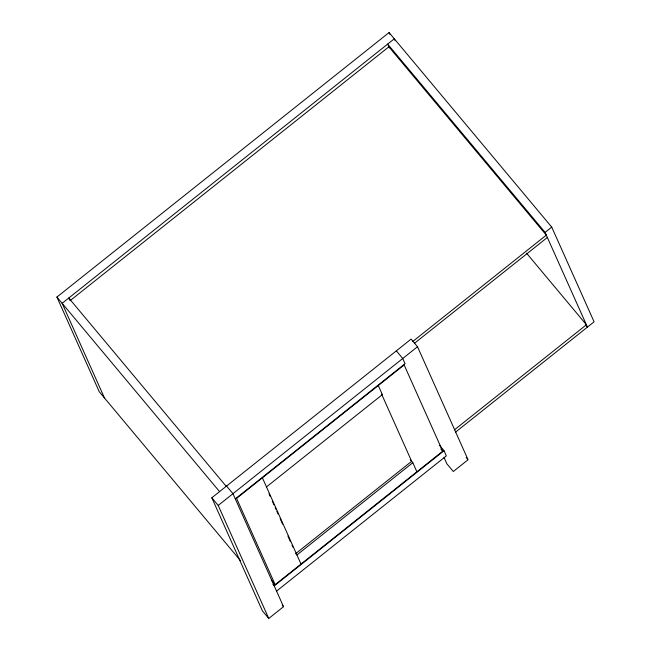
<?xml version="1.0" encoding="UTF-8"?>
<svg xmlns="http://www.w3.org/2000/svg" width="651" height="651" viewBox="0 0 651 651"><rect width="100%" height="100%" fill="white"/><g stroke="black" fill="none" stroke-linecap="round" stroke-linejoin="round"><path stroke-width="0.98" d="M240.463 560.641L99.269 391.756L56.906 297.059L389.07 32.55L551.731 227.109L594.094 321.814L455.448 432.215M69.999 300.746L388.875 46.823L546.311 235.133L412.718 341.515M226.581 486.037L232.977 493.678L283.527 606.691L268.765 618.45L262.377 610.809L211.819 497.787L411.115 339.09L417.511 346.731L468.061 459.744L453.299 471.503L446.912 463.862L444.006 457.376M585.501 324.768L587.446 327.103L545.09 232.407L551.731 227.109M414.557 343.215L547.353 237.469M268.765 618.45L218.207 505.436L417.511 346.731M235.296 498.878L405.068 363.681L402.741 358.489L396.353 350.84M266.479 486.907L382.365 394.62L378.304 385.53M295.766 553.586L411.652 461.299L381.616 394.148M410.26 459.63L412.815 462.69L296.929 554.969L295.652 553.448M454.398 429.88L586.405 324.768L526.553 253.174M275.161 584.639L442.721 451.208L404.133 364.951L236.582 498.381L275.161 584.639L271.329 580.049M439.531 445.365L443.998 450.72L274.234 585.908L272.948 584.378M276.553 591.108L446.326 455.912L443.998 450.72M545.09 232.407L387.654 44.097L389.314 47.808M466.14 457.45L467.426 458.979M440.8 448.913L442.721 451.208M226.214 486.33L68.778 298.02L69.608 299.875M56.906 297.059L219.574 491.619M211.819 497.787L218.207 505.436M282.249 605.161L283.527 606.691M395.124 40.663L394.294 38.808L62.138 303.309L104.494 398.005M389.07 32.55L389.9 34.405M412.815 462.69L416.884 471.78M262.41 477.81L300.998 564.067M269.026 493.792L270.255 496.55M272.313 501.148L273.957 504.834M275.194 507.593L276.016 509.432M276.838 511.271L278.075 514.03M280.133 518.627L282.599 524.145M287.954 536.107L290.419 541.624M292.063 545.302L292.885 547.141"/></g></svg>
